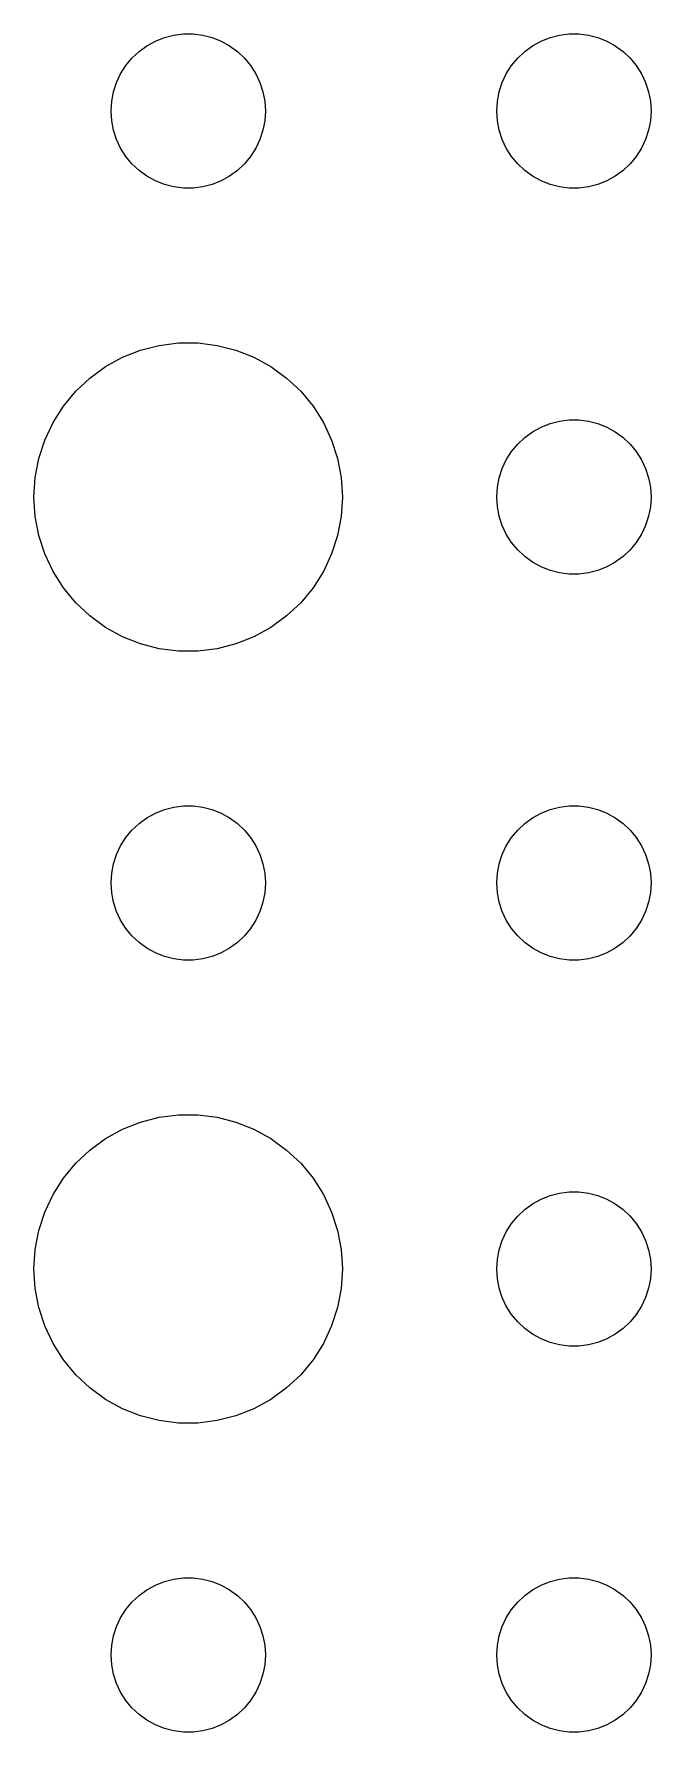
# Model space of a CAD drawing. Header units: metres. Extents: x -150 to 150, y -149 to 149.
# Drawn here: x 19.5 to 31.5, y -1.5 to 31.5 of the extents above; entities that cross this region are included whole.
import ezdxf

# ---------------------------------------------------------------- set-up
doc = ezdxf.new("R2010")
doc.units = ezdxf.units.M

msp = doc.modelspace()

# ---------------------------------------------------------------- linework, layer by layer
for p, q in [((21.6963, 31.2665), (21.8613, 31.3572)), ((21.8613, 31.3572), (22.0365, 31.4266)), ((22.0365, 31.4266), (22.2189, 31.4734)), ((22.2189, 31.4734), (22.4058, 31.497)), ((22.4058, 31.497), (22.5942, 31.497)), ((22.5942, 31.497), (22.7811, 31.4734)), ((22.7811, 31.4734), (22.9635, 31.4266)), ((22.9635, 31.4266), (23.1387, 31.3572)), ((23.1387, 31.3572), (23.3037, 31.2665)), ((29.1963, 31.2665), (29.3613, 31.3572)), ((29.3613, 31.3572), (29.5365, 31.4266)), ((29.5365, 31.4266), (29.7189, 31.4734)), ((29.7189, 31.4734), (29.9058, 31.497)), ((29.9058, 31.497), (30.0942, 31.497)), ((30.0942, 31.497), (30.2811, 31.4734)), ((30.2811, 31.4734), (30.4635, 31.4266)), ((30.4635, 31.4266), (30.6387, 31.3572)), ((30.6387, 31.3572), (30.8037, 31.2665)), ((21.2865, 30.8817), (21.4065, 31.0268)), ((21.4065, 31.0268), (21.5439, 31.1558)), ((21.5439, 31.1558), (21.6963, 31.2665)), ((23.3037, 31.2665), (23.4561, 31.1558)), ((23.4561, 31.1558), (23.5934, 31.0268)), ((23.5934, 31.0268), (23.7135, 30.8817)), ((28.7865, 30.8817), (28.9065, 31.0268)), ((28.9065, 31.0268), (29.0439, 31.1558)), ((29.0439, 31.1558), (29.1963, 31.2665)), ((30.8037, 31.2665), (30.9561, 31.1558)), ((30.9561, 31.1558), (31.0934, 31.0268)), ((31.0934, 31.0268), (31.2135, 30.8817)), ((21.1053, 30.5522), (21.1855, 30.7226)), ((21.1855, 30.7226), (21.2865, 30.8817)), ((23.7135, 30.8817), (23.8145, 30.7226)), ((23.8145, 30.7226), (23.8947, 30.5522)), ((28.6053, 30.5522), (28.6855, 30.7226)), ((28.6855, 30.7226), (28.7865, 30.8817)), ((31.2135, 30.8817), (31.3145, 30.7226)), ((31.3145, 30.7226), (31.3947, 30.5522)), ((21.0118, 30.188), (21.0471, 30.373)), ((21.0471, 30.373), (21.1053, 30.5522)), ((23.8947, 30.5522), (23.9529, 30.373)), ((23.9529, 30.373), (23.9882, 30.188)), ((28.5118, 30.188), (28.5471, 30.373)), ((28.5471, 30.373), (28.6053, 30.5522)), ((31.3947, 30.5522), (31.4529, 30.373)), ((31.4529, 30.373), (31.4882, 30.188)), ((21, 30), (21.0118, 30.188)), ((23.9882, 30.188), (24, 30)), ((28.5, 30), (28.5118, 30.188)), ((31.4882, 30.188), (31.5, 30)), ((21.0118, 29.812), (21, 30)), ((21.0471, 29.627), (21.0118, 29.812)), ((23.9882, 29.812), (23.9529, 29.627)), ((24, 30), (23.9882, 29.812)), ((28.5118, 29.812), (28.5, 30)), ((28.5471, 29.627), (28.5118, 29.812)), ((31.4882, 29.812), (31.4529, 29.627)), ((31.5, 30), (31.4882, 29.812)), ((21.1053, 29.4478), (21.0471, 29.627)), ((21.1855, 29.2774), (21.1053, 29.4478)), ((23.8947, 29.4478), (23.8145, 29.2774)), ((23.9529, 29.627), (23.8947, 29.4478)), ((28.6053, 29.4478), (28.5471, 29.627)), ((28.6855, 29.2774), (28.6053, 29.4478)), ((31.3947, 29.4478), (31.3145, 29.2774)), ((31.4529, 29.627), (31.3947, 29.4478)), ((21.2865, 29.1183), (21.1855, 29.2774)), ((21.4065, 28.9732), (21.2865, 29.1183)), ((23.7135, 29.1183), (23.5934, 28.9732)), ((23.8145, 29.2774), (23.7135, 29.1183)), ((28.7865, 29.1183), (28.6855, 29.2774)), ((28.9065, 28.9732), (28.7865, 29.1183)), ((31.2135, 29.1183), (31.0934, 28.9732)), ((31.3145, 29.2774), (31.2135, 29.1183)), ((21.5439, 28.8442), (21.4065, 28.9732)), ((21.6963, 28.7335), (21.5439, 28.8442)), ((21.8613, 28.6427), (21.6963, 28.7335)), ((23.3037, 28.7335), (23.1387, 28.6427)), ((23.4561, 28.8442), (23.3037, 28.7335)), ((23.5934, 28.9732), (23.4561, 28.8442)), ((29.0439, 28.8442), (28.9065, 28.9732)), ((29.1963, 28.7335), (29.0439, 28.8442)), ((29.3613, 28.6427), (29.1963, 28.7335)), ((30.8037, 28.7335), (30.6387, 28.6427)), ((30.9561, 28.8442), (30.8037, 28.7335)), ((31.0934, 28.9732), (30.9561, 28.8442)), ((22.0365, 28.5734), (21.8613, 28.6427)), ((22.2189, 28.5266), (22.0365, 28.5734)), ((22.4058, 28.503), (22.2189, 28.5266)), ((22.5942, 28.503), (22.4058, 28.503)), ((22.7811, 28.5266), (22.5942, 28.503)), ((22.9635, 28.5734), (22.7811, 28.5266)), ((23.1387, 28.6427), (22.9635, 28.5734)), ((29.5365, 28.5734), (29.3613, 28.6427)), ((29.7189, 28.5266), (29.5365, 28.5734)), ((29.9058, 28.503), (29.7189, 28.5266)), ((30.0942, 28.503), (29.9058, 28.503)), ((30.2811, 28.5266), (30.0942, 28.503)), ((30.4635, 28.5734), (30.2811, 28.5266)), ((30.6387, 28.6427), (30.4635, 28.5734)), ((21.5729, 25.3532), (21.9379, 25.4469)), ((21.9379, 25.4469), (22.3116, 25.4941)), ((22.3116, 25.4941), (22.6884, 25.4941)), ((22.6884, 25.4941), (23.0621, 25.4469)), ((23.0621, 25.4469), (23.427, 25.3532)), ((20.8925, 25.033), (21.2227, 25.2145)), ((21.2227, 25.2145), (21.5729, 25.3532)), ((23.427, 25.3532), (23.7773, 25.2145)), ((23.7773, 25.2145), (24.1075, 25.033)), ((20.3131, 24.5536), (20.5877, 24.8115)), ((20.5877, 24.8115), (20.8925, 25.033)), ((24.1075, 25.033), (24.4123, 24.8115)), ((24.4123, 24.8115), (24.6869, 24.5536)), ((20.0729, 24.2634), (20.3131, 24.5536)), ((24.6869, 24.5536), (24.927, 24.2634)), ((19.8711, 23.9453), (20.0729, 24.2634)), ((24.927, 24.2634), (25.1289, 23.9453)), ((19.7107, 23.6044), (19.8711, 23.9453)), ((25.1289, 23.9453), (25.2893, 23.6044)), ((29.0439, 23.6558), (29.1963, 23.7665)), ((29.1963, 23.7665), (29.3613, 23.8572)), ((29.3613, 23.8572), (29.5365, 23.9266)), ((29.5365, 23.9266), (29.7189, 23.9734)), ((29.7189, 23.9734), (29.9058, 23.997)), ((29.9058, 23.997), (30.0942, 23.997)), ((30.0942, 23.997), (30.2811, 23.9734)), ((30.2811, 23.9734), (30.4635, 23.9266)), ((30.4635, 23.9266), (30.6387, 23.8572)), ((30.6387, 23.8572), (30.8037, 23.7665)), ((30.8037, 23.7665), (30.9561, 23.6558)), ((19.5942, 23.2461), (19.7107, 23.6044)), ((25.2893, 23.6044), (25.4057, 23.2461)), ((28.7865, 23.3817), (28.9065, 23.5268)), ((28.9065, 23.5268), (29.0439, 23.6558)), ((30.9561, 23.6558), (31.0934, 23.5268)), ((31.0934, 23.5268), (31.2135, 23.3817)), ((19.5237, 22.876), (19.5942, 23.2461)), ((25.4057, 23.2461), (25.4763, 22.876)), ((28.6053, 23.0522), (28.6855, 23.2226)), ((28.6855, 23.2226), (28.7865, 23.3817)), ((31.2135, 23.3817), (31.3145, 23.2226)), ((31.3145, 23.2226), (31.3947, 23.0522)), ((19.5, 22.5), (19.5237, 22.876)), ((25.4763, 22.876), (25.5, 22.5)), ((28.5118, 22.688), (28.5471, 22.873)), ((28.5471, 22.873), (28.6053, 23.0522)), ((31.3947, 23.0522), (31.4529, 22.873)), ((31.4529, 22.873), (31.4882, 22.688)), ((19.5237, 22.124), (19.5, 22.5)), ((25.5, 22.5), (25.4763, 22.124)), ((28.5, 22.5), (28.5118, 22.688)), ((28.5118, 22.312), (28.5, 22.5)), ((31.4882, 22.688), (31.5, 22.5)), ((31.5, 22.5), (31.4882, 22.312)), ((19.5942, 21.7539), (19.5237, 22.124)), ((25.4763, 22.124), (25.4057, 21.7539)), ((28.5471, 22.127), (28.5118, 22.312)), ((28.6053, 21.9478), (28.5471, 22.127)), ((31.4529, 22.127), (31.3947, 21.9478)), ((31.4882, 22.312), (31.4529, 22.127)), ((28.6855, 21.7774), (28.6053, 21.9478)), ((28.7865, 21.6183), (28.6855, 21.7774)), ((31.3145, 21.7774), (31.2135, 21.6183)), ((31.3947, 21.9478), (31.3145, 21.7774)), ((19.7107, 21.3956), (19.5942, 21.7539)), ((25.4057, 21.7539), (25.2893, 21.3956)), ((28.9065, 21.4732), (28.7865, 21.6183)), ((29.0439, 21.3442), (28.9065, 21.4732)), ((31.0934, 21.4732), (30.9561, 21.3442)), ((31.2135, 21.6183), (31.0934, 21.4732)), ((19.8711, 21.0547), (19.7107, 21.3956)), ((25.2893, 21.3956), (25.1289, 21.0547)), ((29.1963, 21.2335), (29.0439, 21.3442)), ((29.3613, 21.1427), (29.1963, 21.2335)), ((29.5365, 21.0734), (29.3613, 21.1427)), ((30.6387, 21.1427), (30.4635, 21.0734)), ((30.8037, 21.2335), (30.6387, 21.1427)), ((30.9561, 21.3442), (30.8037, 21.2335)), ((20.0729, 20.7366), (19.8711, 21.0547)), ((25.1289, 21.0547), (24.927, 20.7366)), ((29.7189, 21.0266), (29.5365, 21.0734)), ((29.9058, 21.003), (29.7189, 21.0266)), ((30.0942, 21.003), (29.9058, 21.003)), ((30.2811, 21.0266), (30.0942, 21.003)), ((30.4635, 21.0734), (30.2811, 21.0266)), ((20.3131, 20.4464), (20.0729, 20.7366)), ((24.927, 20.7366), (24.6869, 20.4464)), ((20.5877, 20.1884), (20.3131, 20.4464)), ((20.8925, 19.967), (20.5877, 20.1884)), ((24.4123, 20.1884), (24.1075, 19.967)), ((24.6869, 20.4464), (24.4123, 20.1884)), ((21.2227, 19.7855), (20.8925, 19.967)), ((24.1075, 19.967), (23.7773, 19.7855)), ((21.5729, 19.6468), (21.2227, 19.7855)), ((21.9379, 19.5531), (21.5729, 19.6468)), ((22.3116, 19.5059), (21.9379, 19.5531)), ((22.6884, 19.5059), (22.3116, 19.5059)), ((23.0621, 19.5531), (22.6884, 19.5059)), ((23.427, 19.6468), (23.0621, 19.5531)), ((23.7773, 19.7855), (23.427, 19.6468)), ((21.5439, 16.1558), (21.6963, 16.2665)), ((21.6963, 16.2665), (21.8613, 16.3572)), ((21.8613, 16.3572), (22.0365, 16.4266)), ((22.0365, 16.4266), (22.2189, 16.4734)), ((22.2189, 16.4734), (22.4058, 16.497)), ((22.4058, 16.497), (22.5942, 16.497)), ((22.5942, 16.497), (22.7811, 16.4734)), ((22.7811, 16.4734), (22.9635, 16.4266)), ((22.9635, 16.4266), (23.1387, 16.3572)), ((23.1387, 16.3572), (23.3037, 16.2665)), ((23.3037, 16.2665), (23.4561, 16.1558)), ((29.0439, 16.1558), (29.1963, 16.2665)), ((29.1963, 16.2665), (29.3613, 16.3572)), ((29.3613, 16.3572), (29.5365, 16.4266)), ((29.5365, 16.4266), (29.7189, 16.4734)), ((29.7189, 16.4734), (29.9058, 16.497)), ((29.9058, 16.497), (30.0942, 16.497)), ((30.0942, 16.497), (30.2811, 16.4734)), ((30.2811, 16.4734), (30.4635, 16.4266)), ((30.4635, 16.4266), (30.6387, 16.3572)), ((30.6387, 16.3572), (30.8037, 16.2665)), ((30.8037, 16.2665), (30.9561, 16.1558)), ((21.1855, 15.7226), (21.2865, 15.8817)), ((21.2865, 15.8817), (21.4065, 16.0268)), ((21.4065, 16.0268), (21.5439, 16.1558)), ((23.4561, 16.1558), (23.5934, 16.0268)), ((23.5934, 16.0268), (23.7135, 15.8817)), ((23.7135, 15.8817), (23.8145, 15.7226)), ((28.6855, 15.7226), (28.7865, 15.8817)), ((28.7865, 15.8817), (28.9065, 16.0268)), ((28.9065, 16.0268), (29.0439, 16.1558)), ((30.9561, 16.1558), (31.0934, 16.0268)), ((31.0934, 16.0268), (31.2135, 15.8817)), ((31.2135, 15.8817), (31.3145, 15.7226)), ((21.0471, 15.373), (21.1053, 15.5522)), ((21.1053, 15.5522), (21.1855, 15.7226)), ((23.8145, 15.7226), (23.8947, 15.5522)), ((23.8947, 15.5522), (23.9529, 15.373)), ((28.5471, 15.373), (28.6053, 15.5522)), ((28.6053, 15.5522), (28.6855, 15.7226)), ((31.3145, 15.7226), (31.3947, 15.5522)), ((31.3947, 15.5522), (31.4529, 15.373)), ((21, 15), (21.0118, 15.188)), ((21.0118, 15.188), (21.0471, 15.373)), ((23.9529, 15.373), (23.9882, 15.188)), ((23.9882, 15.188), (24, 15)), ((28.5, 15), (28.5118, 15.188)), ((28.5118, 15.188), (28.5471, 15.373)), ((31.4529, 15.373), (31.4882, 15.188)), ((31.4882, 15.188), (31.5, 15)), ((21.0118, 14.812), (21, 15)), ((24, 15), (23.9882, 14.812)), ((28.5118, 14.812), (28.5, 15)), ((31.5, 15), (31.4882, 14.812)), ((21.0471, 14.627), (21.0118, 14.812)), ((21.1053, 14.4478), (21.0471, 14.627)), ((23.9529, 14.627), (23.8947, 14.4478)), ((23.9882, 14.812), (23.9529, 14.627)), ((28.5471, 14.627), (28.5118, 14.812)), ((28.6053, 14.4478), (28.5471, 14.627)), ((31.4529, 14.627), (31.3947, 14.4478)), ((31.4882, 14.812), (31.4529, 14.627)), ((21.1855, 14.2774), (21.1053, 14.4478)), ((21.2865, 14.1183), (21.1855, 14.2774)), ((23.8145, 14.2774), (23.7135, 14.1183)), ((23.8947, 14.4478), (23.8145, 14.2774)), ((28.6855, 14.2774), (28.6053, 14.4478)), ((28.7865, 14.1183), (28.6855, 14.2774)), ((31.3145, 14.2774), (31.2135, 14.1183)), ((31.3947, 14.4478), (31.3145, 14.2774)), ((21.4065, 13.9732), (21.2865, 14.1183)), ((21.5439, 13.8442), (21.4065, 13.9732)), ((23.5934, 13.9732), (23.4561, 13.8442)), ((23.7135, 14.1183), (23.5934, 13.9732)), ((28.9065, 13.9732), (28.7865, 14.1183)), ((29.0439, 13.8442), (28.9065, 13.9732)), ((31.0934, 13.9732), (30.9561, 13.8442)), ((31.2135, 14.1183), (31.0934, 13.9732)), ((21.6963, 13.7335), (21.5439, 13.8442)), ((21.8613, 13.6427), (21.6963, 13.7335)), ((22.0365, 13.5734), (21.8613, 13.6427)), ((22.2189, 13.5266), (22.0365, 13.5734)), ((22.9635, 13.5734), (22.7811, 13.5266)), ((23.1387, 13.6427), (22.9635, 13.5734)), ((23.3037, 13.7335), (23.1387, 13.6427)), ((23.4561, 13.8442), (23.3037, 13.7335)), ((29.1963, 13.7335), (29.0439, 13.8442)), ((29.3613, 13.6427), (29.1963, 13.7335)), ((29.5365, 13.5734), (29.3613, 13.6427)), ((29.7189, 13.5266), (29.5365, 13.5734)), ((30.4635, 13.5734), (30.2811, 13.5266)), ((30.6387, 13.6427), (30.4635, 13.5734)), ((30.8037, 13.7335), (30.6387, 13.6427)), ((30.9561, 13.8442), (30.8037, 13.7335)), ((22.4058, 13.5029), (22.2189, 13.5266)), ((22.5942, 13.5029), (22.4058, 13.5029)), ((22.7811, 13.5266), (22.5942, 13.5029)), ((29.9058, 13.5029), (29.7189, 13.5266)), ((30.0942, 13.5029), (29.9058, 13.5029)), ((30.2811, 13.5266), (30.0942, 13.5029)), ((21.2227, 10.2145), (21.5729, 10.3532)), ((21.5729, 10.3532), (21.9379, 10.4469)), ((21.9379, 10.4469), (22.3116, 10.4941)), ((22.3116, 10.4941), (22.6884, 10.4941)), ((22.6884, 10.4941), (23.0621, 10.4469)), ((23.0621, 10.4469), (23.427, 10.3532)), ((23.427, 10.3532), (23.7773, 10.2145)), ((20.5877, 9.81154), (20.8925, 10.033)), ((20.8925, 10.033), (21.2227, 10.2145)), ((23.7773, 10.2145), (24.1075, 10.033)), ((24.1075, 10.033), (24.4123, 9.81154)), ((20.3131, 9.55363), (20.5877, 9.81154)), ((24.4123, 9.81154), (24.6869, 9.55363)), ((19.8711, 8.94525), (20.0729, 9.26335)), ((20.0729, 9.26335), (20.3131, 9.55363)), ((24.6869, 9.55363), (24.927, 9.26335)), ((24.927, 9.26335), (25.1289, 8.94525)), ((19.7107, 8.60437), (19.8711, 8.94525)), ((25.1289, 8.94525), (25.2893, 8.60437)), ((29.3613, 8.85724), (29.5365, 8.92657)), ((29.5365, 8.92657), (29.7189, 8.97342)), ((29.7189, 8.97342), (29.9058, 8.99704)), ((29.9058, 8.99704), (30.0942, 8.99704)), ((30.0942, 8.99704), (30.2811, 8.97342)), ((30.2811, 8.97342), (30.4635, 8.92657)), ((30.4635, 8.92657), (30.6387, 8.85724)), ((19.5942, 8.24606), (19.7107, 8.60437)), ((25.2893, 8.60437), (25.4057, 8.24606)), ((28.9065, 8.52681), (29.0439, 8.65576)), ((29.0439, 8.65576), (29.1963, 8.76648)), ((29.1963, 8.76648), (29.3613, 8.85724)), ((30.6387, 8.85724), (30.8037, 8.76648)), ((30.8037, 8.76648), (30.9561, 8.65576)), ((30.9561, 8.65576), (31.0934, 8.52681)), ((28.6855, 8.22263), (28.7865, 8.38167)), ((28.7865, 8.38167), (28.9065, 8.52681)), ((31.0934, 8.52681), (31.2135, 8.38167)), ((31.2135, 8.38167), (31.3145, 8.22263)), ((19.5237, 7.87599), (19.5942, 8.24606)), ((25.4057, 8.24606), (25.4763, 7.87599)), ((28.5471, 7.87303), (28.6053, 8.05219)), ((28.6053, 8.05219), (28.6855, 8.22263)), ((31.3145, 8.22263), (31.3947, 8.05219)), ((31.3947, 8.05219), (31.4529, 7.87303)), ((19.5, 7.5), (19.5237, 7.87599)), ((25.4763, 7.87599), (25.5, 7.5)), ((28.5, 7.5), (28.5118, 7.68799)), ((28.5118, 7.68799), (28.5471, 7.87303)), ((31.4529, 7.87303), (31.4882, 7.68799)), ((31.4882, 7.68799), (31.5, 7.5)), ((19.5237, 7.12399), (19.5, 7.5)), ((25.5, 7.5), (25.4763, 7.12399)), ((28.5118, 7.312), (28.5, 7.5)), ((28.5471, 7.12695), (28.5118, 7.312)), ((31.4882, 7.312), (31.4529, 7.12695)), ((31.5, 7.5), (31.4882, 7.312)), ((19.5942, 6.75392), (19.5237, 7.12399)), ((25.4763, 7.12399), (25.4057, 6.75392)), ((28.6053, 6.9478), (28.5471, 7.12695)), ((28.6855, 6.77736), (28.6053, 6.9478)), ((31.3947, 6.9478), (31.3145, 6.77736)), ((31.4529, 7.12695), (31.3947, 6.9478)), ((19.7107, 6.39561), (19.5942, 6.75392)), ((25.4057, 6.75392), (25.2893, 6.39561)), ((28.7865, 6.61832), (28.6855, 6.77736)), ((28.9065, 6.47318), (28.7865, 6.61832)), ((31.2135, 6.61832), (31.0934, 6.47318)), ((31.3145, 6.77736), (31.2135, 6.61832)), ((19.8711, 6.05473), (19.7107, 6.39561)), ((25.2893, 6.39561), (25.1289, 6.05473)), ((29.0439, 6.34422), (28.9065, 6.47318)), ((29.1963, 6.23351), (29.0439, 6.34422)), ((30.9561, 6.34422), (30.8037, 6.23351)), ((31.0934, 6.47318), (30.9561, 6.34422)), ((20.0729, 5.73663), (19.8711, 6.05473)), ((25.1289, 6.05473), (24.927, 5.73663)), ((29.3613, 6.14275), (29.1963, 6.23351)), ((29.5365, 6.07341), (29.3613, 6.14275)), ((29.7189, 6.02657), (29.5365, 6.07341)), ((29.9058, 6.00294), (29.7189, 6.02657)), ((30.0942, 6.00294), (29.9058, 6.00294)), ((30.2811, 6.02657), (30.0942, 6.00294)), ((30.4635, 6.07341), (30.2811, 6.02657)), ((30.6387, 6.14275), (30.4635, 6.07341)), ((30.8037, 6.23351), (30.6387, 6.14275)), ((20.3131, 5.44635), (20.0729, 5.73663)), ((24.927, 5.73663), (24.6869, 5.44635)), ((20.5877, 5.18845), (20.3131, 5.44635)), ((24.6869, 5.44635), (24.4123, 5.18845)), ((20.8925, 4.96701), (20.5877, 5.18845)), ((21.2227, 4.78551), (20.8925, 4.96701)), ((24.1075, 4.96701), (23.7773, 4.78551)), ((24.4123, 5.18845), (24.1075, 4.96701)), ((21.5729, 4.64682), (21.2227, 4.78551)), ((21.9379, 4.55313), (21.5729, 4.64682)), ((23.427, 4.64682), (23.0621, 4.55313)), ((23.7773, 4.78551), (23.427, 4.64682)), ((22.3116, 4.50591), (21.9379, 4.55313)), ((22.6884, 4.50591), (22.3116, 4.50591)), ((23.0621, 4.55313), (22.6884, 4.50591)), ((21.6963, 1.26648), (21.8613, 1.35724)), ((21.8613, 1.35724), (22.0365, 1.42657)), ((22.0365, 1.42657), (22.2189, 1.47342)), ((22.2189, 1.47342), (22.4058, 1.49704)), ((22.4058, 1.49704), (22.5942, 1.49704)), ((22.5942, 1.49704), (22.7811, 1.47342)), ((22.7811, 1.47342), (22.9635, 1.42657)), ((22.9635, 1.42657), (23.1387, 1.35724)), ((23.1387, 1.35724), (23.3037, 1.26648)), ((29.1963, 1.26648), (29.3613, 1.35724)), ((29.3613, 1.35724), (29.5365, 1.42657)), ((29.5365, 1.42657), (29.7189, 1.47342)), ((29.7189, 1.47342), (29.9058, 1.49704)), ((29.9058, 1.49704), (30.0942, 1.49704)), ((30.0942, 1.49704), (30.2811, 1.47342)), ((30.2811, 1.47342), (30.4635, 1.42657)), ((30.4635, 1.42657), (30.6387, 1.35724)), ((30.6387, 1.35724), (30.8037, 1.26648)), ((21.2865, 0.88167), (21.4065, 1.02681)), ((21.4065, 1.02681), (21.5439, 1.15576)), ((21.5439, 1.15576), (21.6963, 1.26648)), ((23.3037, 1.26648), (23.4561, 1.15576)), ((23.4561, 1.15576), (23.5934, 1.02681)), ((23.5934, 1.02681), (23.7135, 0.88167)), ((28.7865, 0.88167), (28.9065, 1.02681)), ((28.9065, 1.02681), (29.0439, 1.15576)), ((29.0439, 1.15576), (29.1963, 1.26648)), ((30.8037, 1.26648), (30.9561, 1.15576)), ((30.9561, 1.15576), (31.0934, 1.02681)), ((31.0934, 1.02681), (31.2135, 0.88167)), ((21.1053, 0.55219), (21.1855, 0.72263)), ((21.1855, 0.72263), (21.2865, 0.88167)), ((23.7135, 0.88167), (23.8145, 0.72263)), ((23.8145, 0.72263), (23.8947, 0.55219)), ((28.6053, 0.55219), (28.6855, 0.72263)), ((28.6855, 0.72263), (28.7865, 0.88167)), ((31.2135, 0.88167), (31.3145, 0.72263)), ((31.3145, 0.72263), (31.3947, 0.55219)), ((21.0118, 0.18799), (21.0471, 0.37303)), ((21.0471, 0.37303), (21.1053, 0.55219)), ((23.8947, 0.55219), (23.9529, 0.37303)), ((23.9529, 0.37303), (23.9882, 0.18799)), ((28.5118, 0.18799), (28.5471, 0.37303)), ((28.5471, 0.37303), (28.6053, 0.55219)), ((31.3947, 0.55219), (31.4529, 0.37303)), ((31.4529, 0.37303), (31.4882, 0.18799)), ((21, 0), (21.0118, 0.18799)), ((21.0118, -0.18799), (21, 0)), ((23.9882, 0.18799), (24, 0)), ((24, 0), (23.9882, -0.18799)), ((28.5, 0), (28.5118, 0.18799)), ((28.5118, -0.18799), (28.5, 0)), ((31.4882, 0.18799), (31.5, 0)), ((31.5, 0), (31.4882, -0.18799)), ((21.0471, -0.37303), (21.0118, -0.18799)), ((23.9882, -0.18799), (23.9529, -0.37303)), ((28.5471, -0.37303), (28.5118, -0.18799)), ((31.4882, -0.18799), (31.4529, -0.37303)), ((21.1053, -0.55219), (21.0471, -0.37303)), ((21.1855, -0.72263), (21.1053, -0.55219)), ((23.8947, -0.55219), (23.8145, -0.72263)), ((23.9529, -0.37303), (23.8947, -0.55219)), ((28.6053, -0.55219), (28.5471, -0.37303)), ((28.6855, -0.72263), (28.6053, -0.55219)), ((31.3947, -0.55219), (31.3145, -0.72263)), ((31.4529, -0.37303), (31.3947, -0.55219)), ((21.2865, -0.88167), (21.1855, -0.72263)), ((21.4065, -1.02681), (21.2865, -0.88167)), ((23.7135, -0.88167), (23.5934, -1.02681)), ((23.8145, -0.72263), (23.7135, -0.88167)), ((28.7865, -0.88167), (28.6855, -0.72263)), ((28.9065, -1.02681), (28.7865, -0.88167)), ((31.2135, -0.88167), (31.0934, -1.02681)), ((31.3145, -0.72263), (31.2135, -0.88167)), ((21.5439, -1.15576), (21.4065, -1.02681)), ((21.6963, -1.26648), (21.5439, -1.15576)), ((21.8613, -1.35724), (21.6963, -1.26648)), ((23.3037, -1.26648), (23.1387, -1.35724)), ((23.4561, -1.15576), (23.3037, -1.26648)), ((23.5934, -1.02681), (23.4561, -1.15576)), ((29.0439, -1.15576), (28.9065, -1.02681)), ((29.1963, -1.26648), (29.0439, -1.15576)), ((29.3613, -1.35724), (29.1963, -1.26648)), ((30.8037, -1.26648), (30.6387, -1.35724)), ((30.9561, -1.15576), (30.8037, -1.26648)), ((31.0934, -1.02681), (30.9561, -1.15576)), ((22.0365, -1.42657), (21.8613, -1.35724)), ((22.2189, -1.47342), (22.0365, -1.42657)), ((22.4058, -1.49704), (22.2189, -1.47342)), ((22.5942, -1.49704), (22.4058, -1.49704)), ((22.7811, -1.47342), (22.5942, -1.49704)), ((22.9635, -1.42657), (22.7811, -1.47342)), ((23.1387, -1.35724), (22.9635, -1.42657)), ((29.5365, -1.42657), (29.3613, -1.35724)), ((29.7189, -1.47342), (29.5365, -1.42657)), ((29.9058, -1.49704), (29.7189, -1.47342)), ((30.0942, -1.49704), (29.9058, -1.49704)), ((30.2811, -1.47342), (30.0942, -1.49704)), ((30.4635, -1.42657), (30.2811, -1.47342)), ((30.6387, -1.35724), (30.4635, -1.42657))]:
    msp.add_line(p, q)

doc.saveas('drawing.dxf')
